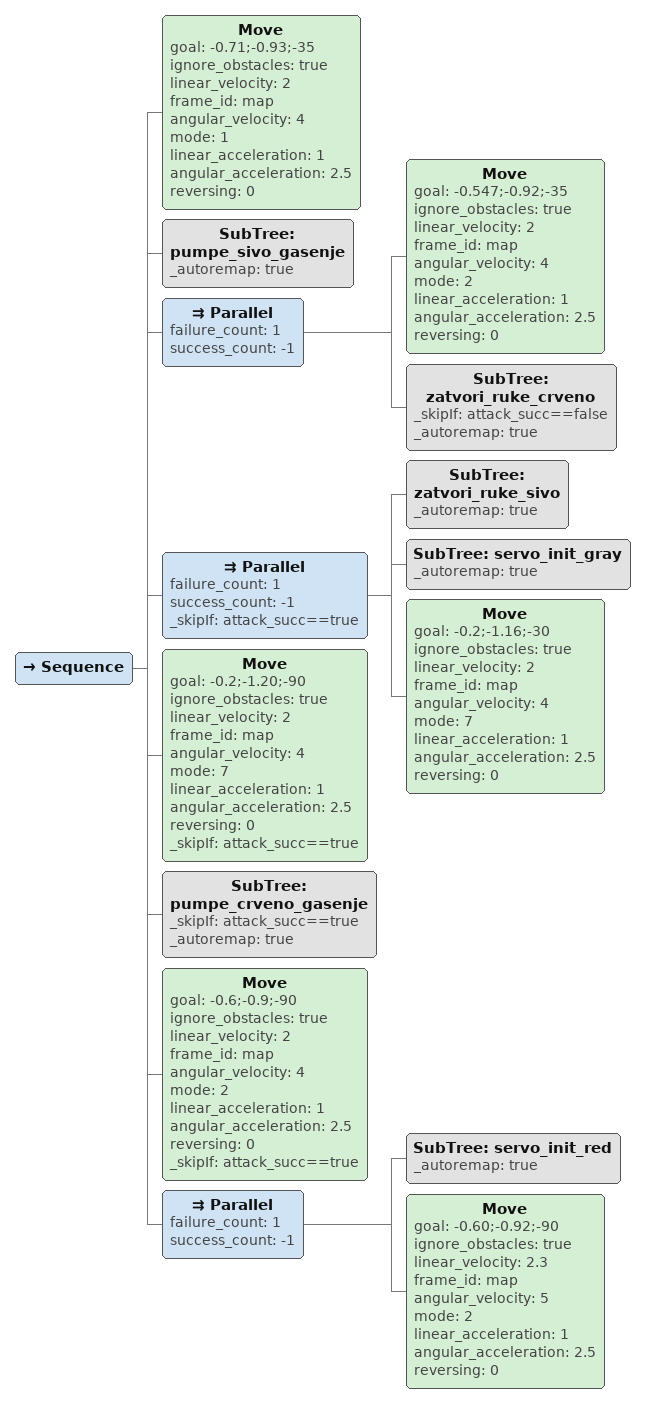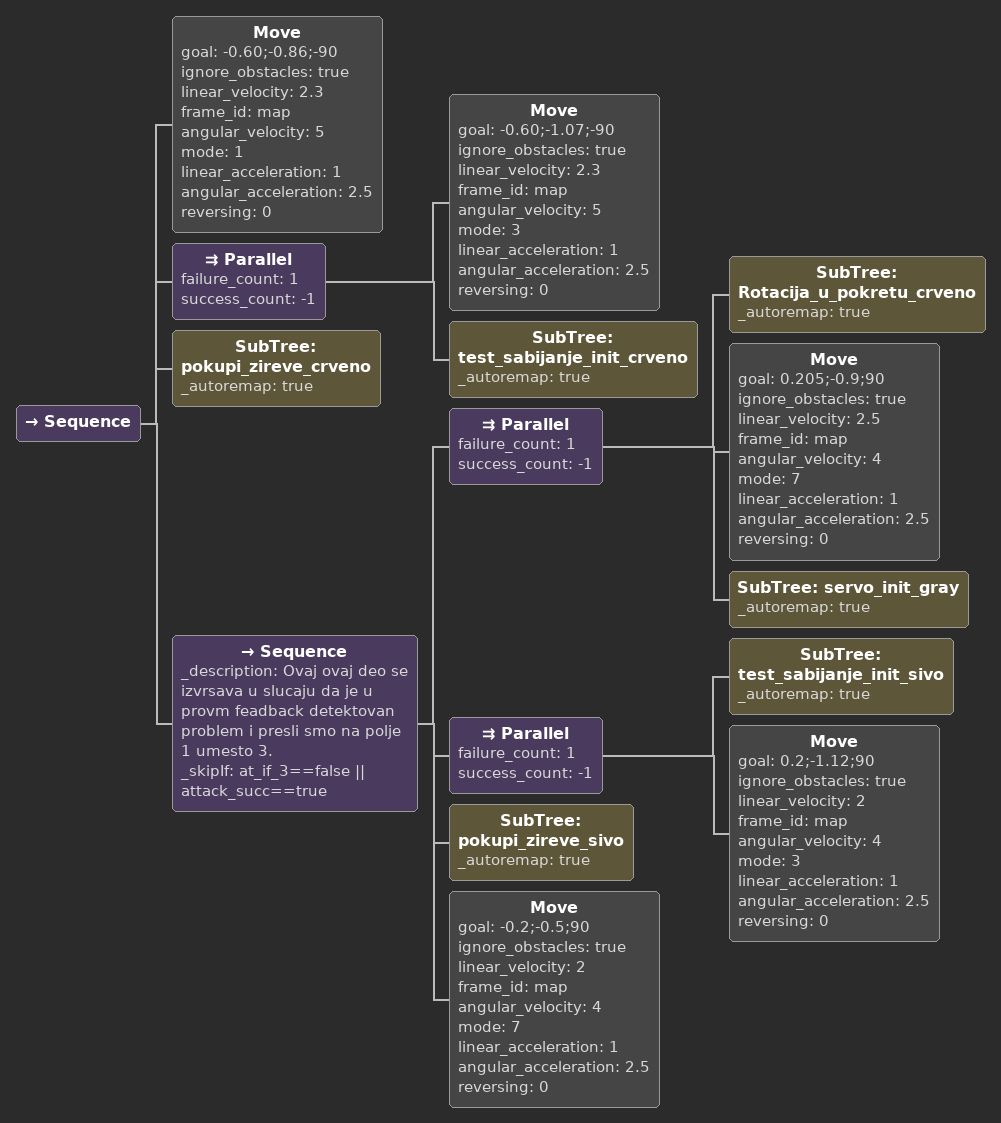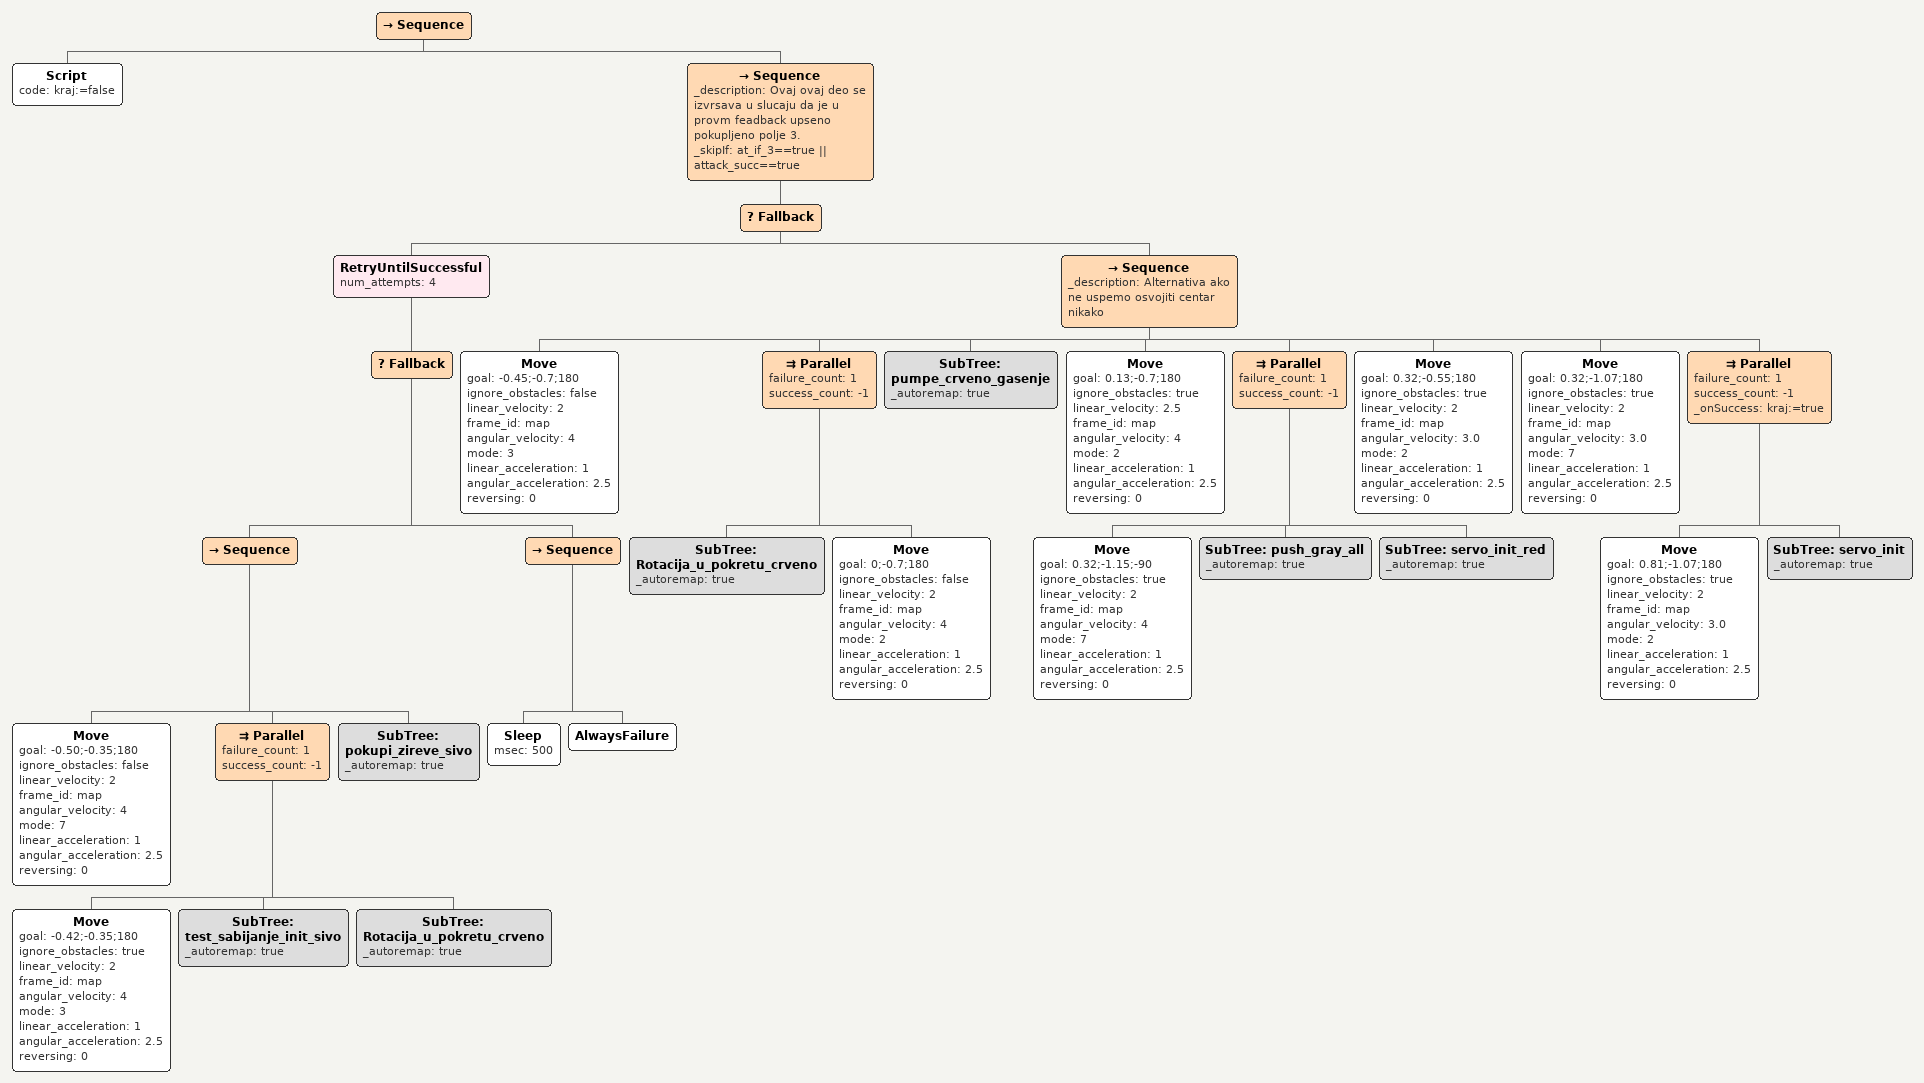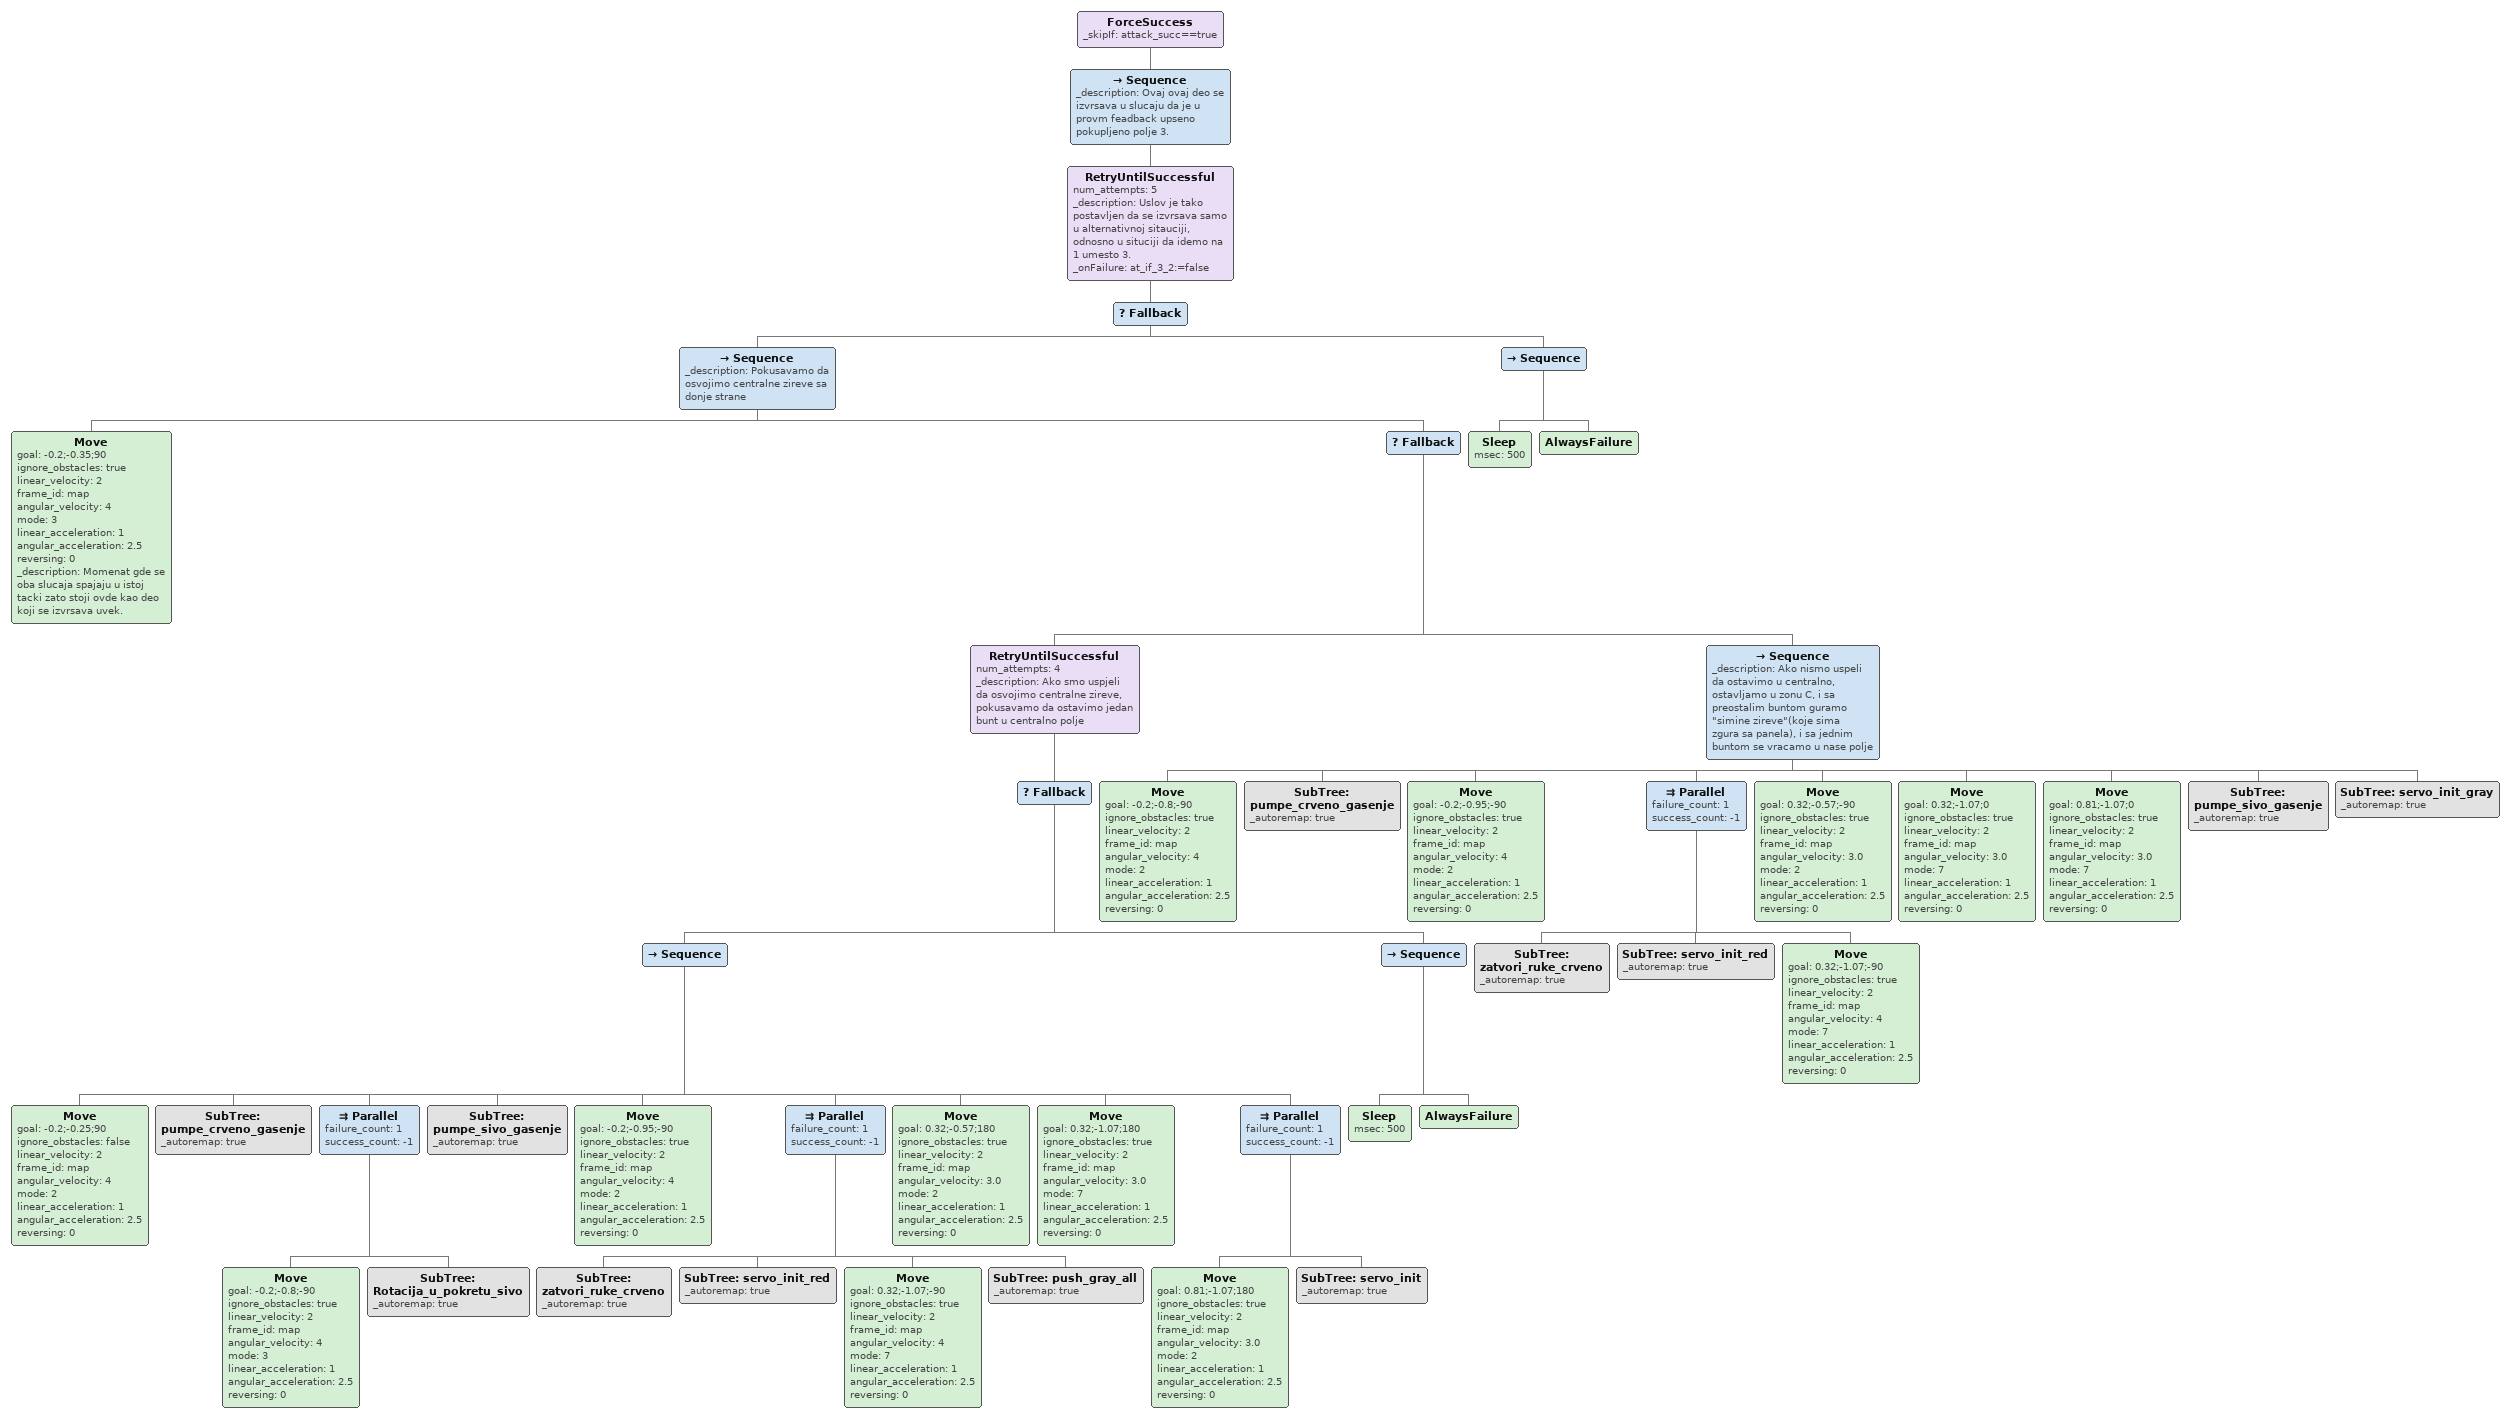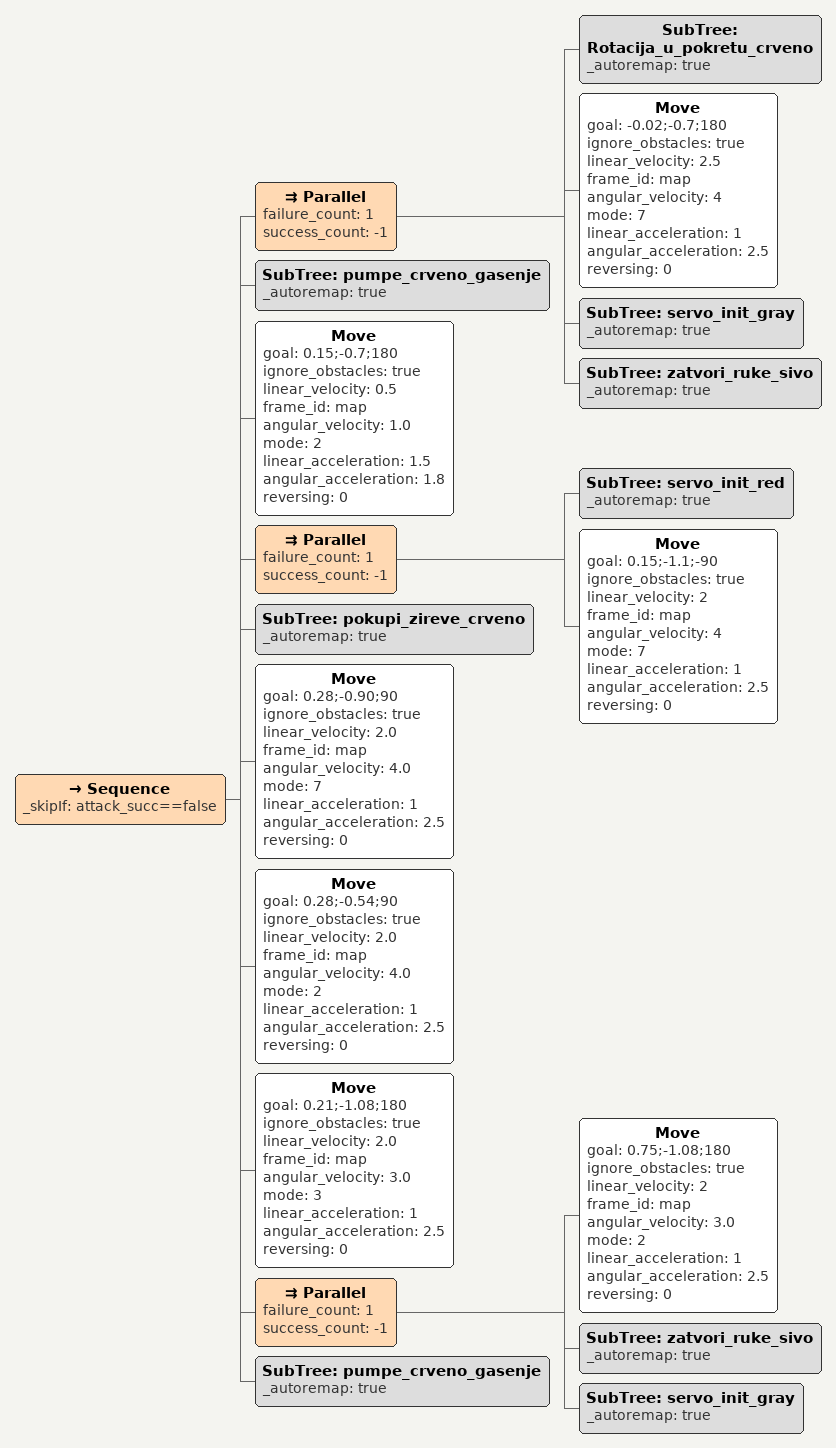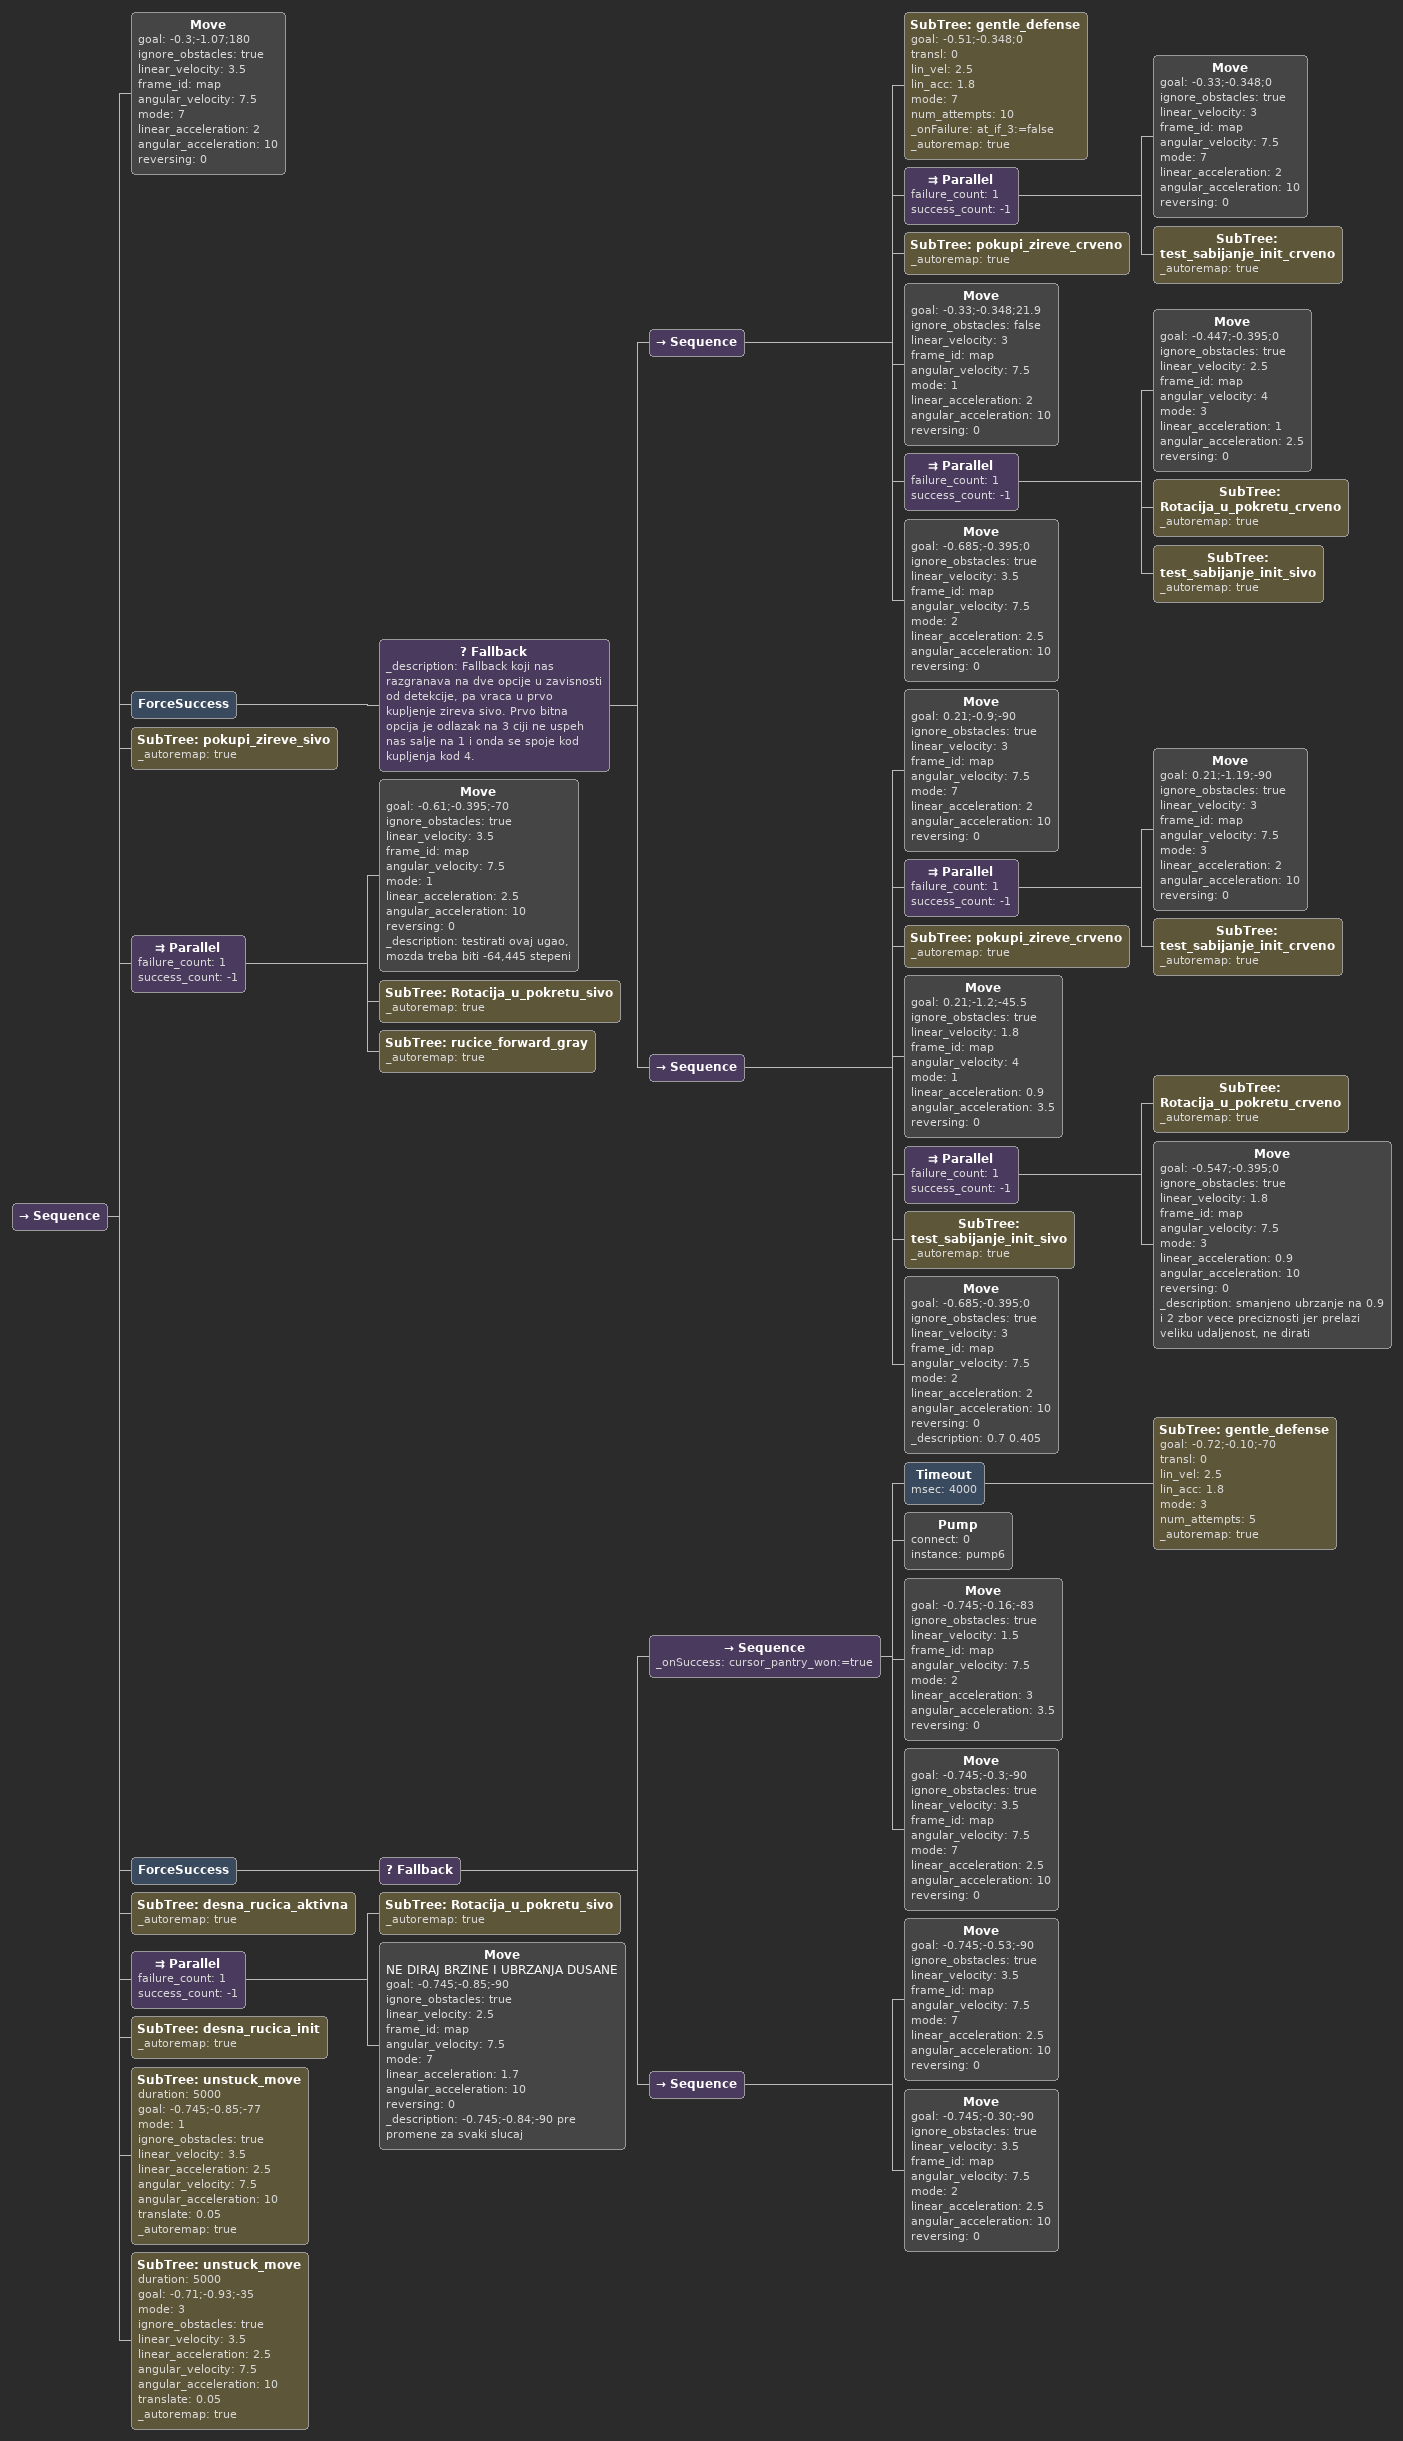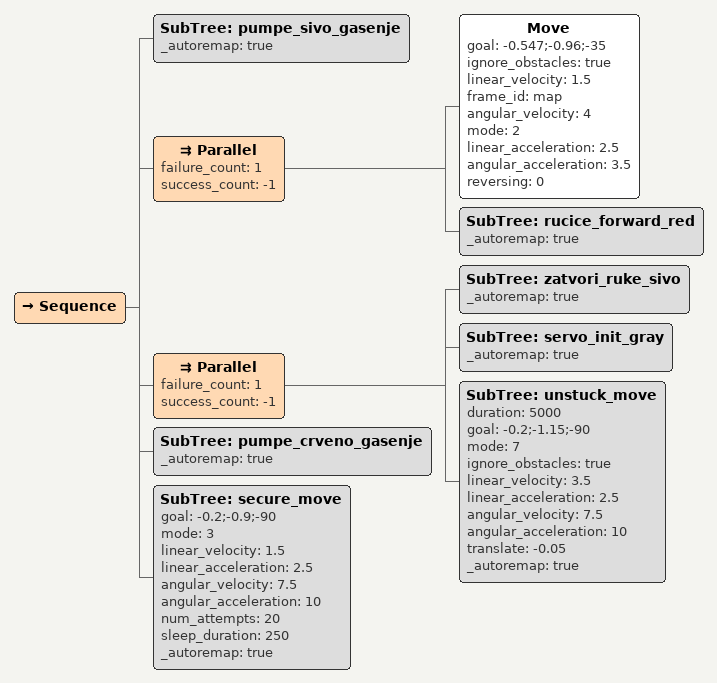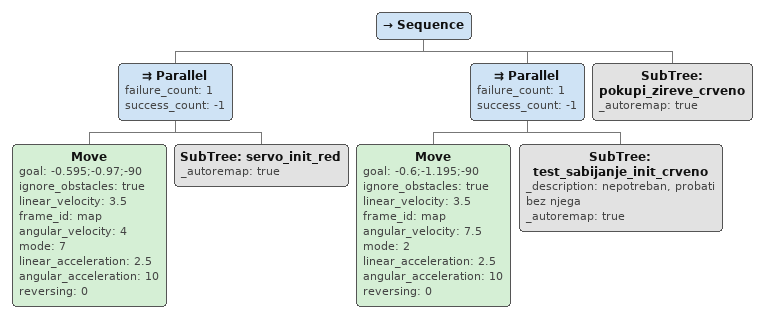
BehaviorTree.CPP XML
<Sequence>
      <Move goal="-0.71;-0.93;-35" ignore_obstacles="true" linear_velocity="2" frame_id="map" angular_velocity="4" mode="1" linear_acceleration="1" angular_acceleration="2.5" reversing="0"/>
      <SubTree ID="pumpe_sivo_gasenje" _autoremap="true"/>
      <Parallel failure_count="1" success_count="-1">
        <Move goal="-0.547;-0.92;-35" ignore_obstacles="true" linear_velocity="2" frame_id="map" angular_velocity="4" mode="2" linear_acceleration="1" angular_acceleration="2.5" reversing="0"/>
        <SubTree ID="zatvori_ruke_crveno" _skipIf="attack_succ==false" _autoremap="true"/>
      </Parallel>
      <Parallel failure_count="1" success_count="-1" _skipIf="attack_succ==true">
        <SubTree ID="zatvori_ruke_sivo" _autoremap="true"/>
        <SubTree ID="servo_init_gray" _autoremap="true"/>
        <Move goal="-0.2;-1.16;-30" ignore_obstacles="true" linear_velocity="2" frame_id="map" angular_velocity="4" mode="7" linear_acceleration="1" angular_acceleration="2.5" reversing="0"/>
      </Parallel>
      <Move goal="-0.2;-1.20;-90" ignore_obstacles="true" linear_velocity="2" frame_id="map" angular_velocity="4" mode="7" linear_acceleration="1" angular_acceleration="2.5" reversing="0" _skipIf="attack_succ==true"/>
      <SubTree ID="pumpe_crveno_gasenje" _skipIf="attack_succ==true
" _autoremap="true"/>
      <Move goal="-0.6;-0.9;-90" ignore_obstacles="true" linear_velocity="2" frame_id="map" angular_velocity="4" mode="2" linear_acceleration="1" angular_acceleration="2.5" reversing="0" _skipIf="attack_succ==true
"/>
      <Parallel failure_count="1" success_count="-1">
        <SubTree ID="servo_init_red" _autoremap="true"/>
        <Move goal="-0.60;-0.92;-90" ignore_obstacles="true" linear_velocity="2.3" frame_id="map" angular_velocity="5" mode="2" linear_acceleration="1" angular_acceleration="2.5" reversing="0"/>
      </Parallel>
    </Sequence>

<Sequence>
  <Move goal="-0.60;-0.86;-90" ignore_obstacles="true" linear_velocity="2.3" frame_id="map" angular_velocity="5" mode="1" linear_acceleration="1" angular_acceleration="2.5" reversing="0"/>
  <Parallel failure_count="1" success_count="-1">
    <Move goal="-0.60;-1.07;-90" ignore_obstacles="true" linear_velocity="2.3" frame_id="map" angular_velocity="5" mode="3" linear_acceleration="1" angular_acceleration="2.5" reversing="0"/>
    <SubTree ID="test_sabijanje_init_crveno" _autoremap="true"/>
  </Parallel>
  <SubTree ID="pokupi_zireve_crveno" _autoremap="true"/>
  <Sequence _description="Ovaj ovaj deo se izvrsava u slucaju da je u provm feadback detektovan problem i presli smo na polje 1 umesto 3." _skipIf="at_if_3==false || attack_succ==true">
    <Parallel failure_count="1" success_count="-1">
      <SubTree ID="Rotacija_u_pokretu_crveno" _autoremap="true"/>
      <Move goal="0.205;-0.9;90" ignore_obstacles="true" linear_velocity="2.5" frame_id="map" angular_velocity="4" mode="7" linear_acceleration="1" angular_acceleration="2.5" reversing="0"/>
      <SubTree ID="servo_init_gray" _autoremap="true"/>
    </Parallel>
    <Parallel failure_count="1" success_count="-1">
      <SubTree ID="test_sabijanje_init_sivo" _autoremap="true"/>
      <Move goal="0.2;-1.12;90" ignore_obstacles="true" linear_velocity="2" frame_id="map" angular_velocity="4" mode="3" linear_acceleration="1" angular_acceleration="2.5" reversing="0"/>
    </Parallel>
    <SubTree ID="pokupi_zireve_sivo" _autoremap="true"/>
    <Move goal="-0.2;-0.5;90" ignore_obstacles="true" linear_velocity="2" frame_id="map" angular_velocity="4" mode="7" linear_acceleration="1" angular_acceleration="2.5" reversing="0"/>
  </Sequence>
</Sequence>

<Sequence>
  <Script code="kraj:=false"/>
  <Sequence _description="Ovaj ovaj deo se izvrsava u slucaju da je u provm feadback upseno pokupljeno polje 3." _skipIf="at_if_3==true || attack_succ==true">
    <Fallback>
      <RetryUntilSuccessful num_attempts="4">
        <Fallback>
          <Sequence>
            <Move goal="-0.50;-0.35;180" ignore_obstacles="false" linear_velocity="2" frame_id="map" angular_velocity="4" mode="7" linear_acceleration="1" angular_acceleration="2.5" reversing="0"/>
            <Parallel failure_count="1" success_count="-1">
              <Move goal="-0.42;-0.35;180" ignore_obstacles="true" linear_velocity="2" frame_id="map" angular_velocity="4" mode="3" linear_acceleration="1" angular_acceleration="2.5" reversing="0"/>
              <SubTree ID="test_sabijanje_init_sivo" _autoremap="true"/>
              <SubTree ID="Rotacija_u_pokretu_crveno" _autoremap="true"/>
            </Parallel>
            <SubTree ID="pokupi_zireve_sivo" _autoremap="true"/>
          </Sequence>
          <Sequence>
            <Sleep msec="500"/>
            <AlwaysFailure/>
          </Sequence>
        </Fallback>
      </RetryUntilSuccessful>
      <Sequence _description="Alternativa ako ne  uspemo osvojiti centar nikako">
        <Move goal="-0.45;-0.7;180" ignore_obstacles="false" linear_velocity="2" frame_id="map" angular_velocity="4" mode="3" linear_acceleration="1" angular_acceleration="2.5" reversing="0"/>
        <Parallel failure_count="1" success_count="-1">
          <SubTree ID="Rotacija_u_pokretu_crveno" _autoremap="true"/>
          <Move goal="0;-0.7;180" ignore_obstacles="false" linear_velocity="2" frame_id="map" angular_velocity="4" mode="2" linear_acceleration="1" angular_acceleration="2.5" reversing="0"/>
        </Parallel>
        <SubTree ID="pumpe_crveno_gasenje" _autoremap="true"/>
        <Move goal="0.13;-0.7;180" ignore_obstacles="true" linear_velocity="2.5" frame_id="map" angular_velocity="4" mode="2" linear_acceleration="1" angular_acceleration="2.5" reversing="0"/>
        <Parallel failure_count="1" success_count="-1">
          <Move goal="0.32;-1.15;-90" ignore_obstacles="true" linear_velocity="2" frame_id="map" angular_velocity="4" mode="7" linear_acceleration="1" angular_acceleration="2.5" reversing="0"/>
          <SubTree ID="push_gray_all" _autoremap="true"/>
          <SubTree ID="servo_init_red" _autoremap="true"/>
        </Parallel>
        <Move goal="0.32;-0.55;180" ignore_obstacles="true" linear_velocity="2" frame_id="map" angular_velocity="3.0" mode="2" linear_acceleration="1" angular_acceleration="2.5" reversing="0"/>
        <Move goal="0.32;-1.07;180" ignore_obstacles="true" linear_velocity="2" frame_id="map" angular_velocity="3.0" mode="7" linear_acceleration="1" angular_acceleration="2.5" reversing="0"/>
        <Parallel failure_count="1" success_count="-1" _onSuccess="kraj:=true">
          <Move goal="0.81;-1.07;180" ignore_obstacles="true" linear_velocity="2" frame_id="map" angular_velocity="3.0" mode="2" linear_acceleration="1" angular_acceleration="2.5" reversing="0"/>
          <SubTree ID="servo_init" _autoremap="true"/>
        </Parallel>
      </Sequence>
    </Fallback>
  </Sequence>
</Sequence>

<ForceSuccess _skipIf="attack_succ==true
">
        <Sequence _description="Ovaj ovaj deo se izvrsava u slucaju da je u provm feadback upseno pokupljeno polje 3.">
          <RetryUntilSuccessful num_attempts="5" _description="Uslov je tako postavljen da se izvrsava samo u alternativnoj sitauciji, odnosno u situciji da idemo na 1 umesto 3.
" _onFailure="at_if_3_2:=false">
            <Fallback>
              <Sequence _description="Pokusavamo da osvojimo centralne zireve sa donje strane
">
                <Move goal="-0.2;-0.35;90" ignore_obstacles="true" linear_velocity="2" frame_id="map" angular_velocity="4" mode="3" linear_acceleration="1" angular_acceleration="2.5" reversing="0" _description="Momenat gde se oba slucaja spajaju u istoj tacki zato stoji ovde kao deo koji se izvrsava uvek."/>
                <Fallback>
                  <RetryUntilSuccessful num_attempts="4" _description="Ako smo uspjeli da osvojimo centralne zireve, pokusavamo da ostavimo jedan bunt u centralno polje ">
                    <Fallback>
                      <Sequence>
                        <Move goal="-0.2;-0.25;90" ignore_obstacles="false" linear_velocity="2" frame_id="map" angular_velocity="4" mode="2" linear_acceleration="1" angular_acceleration="2.5" reversing="0"/>
                        <SubTree ID="pumpe_crveno_gasenje" _autoremap="true"/>
                        <Parallel failure_count="1" success_count="-1">
                          <Move goal="-0.2;-0.8;-90" ignore_obstacles="true" linear_velocity="2" frame_id="map" angular_velocity="4" mode="3" linear_acceleration="1" angular_acceleration="2.5" reversing="0"/>
                          <SubTree ID="Rotacija_u_pokretu_sivo" _autoremap="true"/>
                        </Parallel>
                        <SubTree ID="pumpe_sivo_gasenje" _autoremap="true"/>
                        <Move goal="-0.2;-0.95;-90" ignore_obstacles="true" linear_velocity="2" frame_id="map" angular_velocity="4" mode="2" linear_acceleration="1" angular_acceleration="2.5" reversing="0"/>
                        <Parallel failure_count="1" success_count="-1">
                          <SubTree ID="zatvori_ruke_crveno" _autoremap="true"/>
                          <SubTree ID="servo_init_red" _autoremap="true"/>
                          <Move goal="0.32;-1.07;-90" ignore_obstacles="true" linear_velocity="2" frame_id="map" angular_velocity="4" mode="7" linear_acceleration="1" angular_acceleration="2.5" reversing="0"/>
                          <SubTree ID="push_gray_all" _autoremap="true"/>
                        </Parallel>
                        <Move goal="0.32;-0.57;180" ignore_obstacles="true" linear_velocity="2" frame_id="map" angular_velocity="3.0" mode="2" linear_acceleration="1" angular_acceleration="2.5" reversing="0"/>
                        <Move goal="0.32;-1.07;180" ignore_obstacles="true" linear_velocity="2" frame_id="map" angular_velocity="3.0" mode="7" linear_acceleration="1" angular_acceleration="2.5" reversing="0"/>
                        <Parallel failure_count="1" success_count="-1">
                          <Move goal="0.81;-1.07;180" ignore_obstacles="true" linear_velocity="2" frame_id="map" angular_velocity="3.0" mode="2" linear_acceleration="1" angular_acceleration="2.5" reversing="0"/>
                          <SubTree ID="servo_init" _autoremap="true"/>
                        </Parallel>
                      </Sequence>
                      <Sequence>
                        <Sleep msec="500"/>
                        <AlwaysFailure/>
                      </Sequence>
                    </Fallback>
                  </RetryUntilSuccessful>
                  <Sequence _description="Ako nismo uspeli da ostavimo u centralno, ostavljamo u zonu C, i sa preostalim buntom guramo &quot;simine zireve&quot;(koje sima zgura sa panela), i  sa jednim buntom se vracamo u nase polje
">
                    <Move goal="-0.2;-0.8;-90" ignore_obstacles="true" linear_velocity="2" frame_id="map" angular_velocity="4" mode="2" linear_acceleration="1" angular_acceleration="2.5" reversing="0"/>
                    <SubTree ID="pumpe_crveno_gasenje" _autoremap="true"/>
                    <Move goal="-0.2;-0.95;-90" ignore_obstacles="true" linear_velocity="2" frame_id="map" angular_velocity="4" mode="2" linear_acceleration="1" angular_acceleration="2.5" reversing="0"/>
                    <Parallel failure_count="1" success_count="-1">
                      <SubTree ID="zatvori_ruke_crveno" _autoremap="true"/>
                      <SubTree ID="servo_init_red" _autoremap="true"/>
                      <Move goal="0.32;-1.07;-90" ignore_obstacles="true" linear_velocity="2" frame_id="map" angular_velocity="4" mode="7" linear_acceleration="1" angular_acceleration="2.5" reversing="0"/>
                    </Parallel>
                    <Move goal="0.32;-0.57;-90" ignore_obstacles="true" linear_velocity="2" frame_id="map" angular_velocity="3.0" mode="2" linear_acceleration="1" angular_acceleration="2.5" reversing="0"/>
                    <Move goal="0.32;-1.07;0" ignore_obstacles="true" linear_velocity="2" frame_id="map" angular_velocity="3.0" mode="7" linear_acceleration="1" angular_acceleration="2.5" reversing="0"/>
                    <Move goal="0.81;-1.07;0" ignore_obstacles="true" linear_velocity="2" frame_id="map" angular_velocity="3.0" mode="7" linear_acceleration="1" angular_acceleration="2.5" reversing="0"/>
                    <SubTree ID="pumpe_sivo_gasenje" _autoremap="true"/>
                    <SubTree ID="servo_init_gray" _autoremap="true"/>
                  </Sequence>
                </Fallback>
              </Sequence>
              <Sequence>
                <Sleep msec="500"/>
                <AlwaysFailure/>
              </Sequence>
            </Fallback>
          </RetryUntilSuccessful>
        </Sequence>
      </ForceSuccess>

<Sequence _skipIf="attack_succ==false
">
        <Parallel failure_count="1" success_count="-1">
          <SubTree ID="Rotacija_u_pokretu_crveno" _autoremap="true"/>
          <Move goal="-0.02;-0.7;180" ignore_obstacles="true" linear_velocity="2.5" frame_id="map" angular_velocity="4" mode="7" linear_acceleration="1" angular_acceleration="2.5" reversing="0"/>
          <SubTree ID="servo_init_gray" _autoremap="true"/>
          <SubTree ID="zatvori_ruke_sivo" _autoremap="true"/>
        </Parallel>
        <SubTree ID="pumpe_crveno_gasenje" _autoremap="true"/>
        <Move goal="0.15;-0.7;180" ignore_obstacles="true" linear_velocity="0.5" frame_id="map" angular_velocity="1.0" mode="2" linear_acceleration="1.5" angular_acceleration="1.8" reversing="0"/>
        <Parallel failure_count="1" success_count="-1">
          <SubTree ID="servo_init_red" _autoremap="true"/>
          <Move goal="0.15;-1.1;-90" ignore_obstacles="true" linear_velocity="2" frame_id="map" angular_velocity="4" mode="7" linear_acceleration="1" angular_acceleration="2.5" reversing="0"/>
        </Parallel>
        <SubTree ID="pokupi_zireve_crveno" _autoremap="true"/>
        <Move goal="0.28;-0.90;90" ignore_obstacles="true" linear_velocity="2.0" frame_id="map" angular_velocity="4.0" mode="7" linear_acceleration="1" angular_acceleration="2.5" reversing="0"/>
        <Move goal="0.28;-0.54;90" ignore_obstacles="true" linear_velocity="2.0" frame_id="map" angular_velocity="4.0" mode="2" linear_acceleration="1" angular_acceleration="2.5" reversing="0"/>
        <Move goal="0.21;-1.08;180" ignore_obstacles="true" linear_velocity="2.0" frame_id="map" angular_velocity="3.0" mode="3" linear_acceleration="1" angular_acceleration="2.5" reversing="0"/>
        <Parallel failure_count="1" success_count="-1">
          <Move goal="0.75;-1.08;180" ignore_obstacles="true" linear_velocity="2" frame_id="map" angular_velocity="3.0" mode="2" linear_acceleration="1" angular_acceleration="2.5" reversing="0"/>
          <SubTree ID="zatvori_ruke_sivo" _autoremap="true"/>
          <SubTree ID="servo_init_gray" _autoremap="true"/>
        </Parallel>
        <SubTree ID="pumpe_crveno_gasenje" _autoremap="true"/>
      </Sequence>

<Sequence>
      <Move goal="-0.3;-1.07;180" ignore_obstacles="true" linear_velocity="3.5" frame_id="map" angular_velocity="7.5" mode="7" linear_acceleration="2" angular_acceleration="10" reversing="0"/>
      <ForceSuccess>
        <Fallback _description="Fallback koji nas razgranava na dve opcije u zavisnosti od detekcije, pa vraca u prvo kupljenje zireva sivo. Prvo bitna opcija je odlazak na 3 ciji ne uspeh nas salje na 1 i onda se spoje kod kupljenja kod 4.">
          <Sequence>
            <SubTree ID="gentle_defense" goal="-0.51;-0.348;0" transl="0" lin_vel="2.5" lin_acc="1.8" mode="7" num_attempts="10" _onFailure="at_if_3:=false" _autoremap="true"/>
            <Parallel failure_count="1" success_count="-1">
              <Move goal="-0.33;-0.348;0" ignore_obstacles="true" linear_velocity="3" frame_id="map" angular_velocity="7.5" mode="7" linear_acceleration="2" angular_acceleration="10" reversing="0"/>
              <SubTree ID="test_sabijanje_init_crveno" _autoremap="true"/>
            </Parallel>
            <SubTree ID="pokupi_zireve_crveno" _autoremap="true"/>
            <Move goal="-0.33;-0.348;21.9" ignore_obstacles="false" linear_velocity="3" frame_id="map" angular_velocity="7.5" mode="1" linear_acceleration="2" angular_acceleration="10" reversing="0"/>
            <Parallel failure_count="1" success_count="-1">
              <Move goal="-0.447;-0.395;0" ignore_obstacles="true" linear_velocity="2.5" frame_id="map" angular_velocity="4" mode="3" linear_acceleration="1" angular_acceleration="2.5" reversing="0"/>
              <SubTree ID="Rotacija_u_pokretu_crveno" _autoremap="true"/>
              <SubTree ID="test_sabijanje_init_sivo" _autoremap="true"/>
            </Parallel>
            <Move goal="-0.685;-0.395;0" ignore_obstacles="true" linear_velocity="3.5" frame_id="map" angular_velocity="7.5" mode="2" linear_acceleration="2.5" angular_acceleration="10" reversing="0"/>
          </Sequence>
          <Sequence>
            <Move goal="0.21;-0.9;-90" ignore_obstacles="true" linear_velocity="3" frame_id="map" angular_velocity="7.5" mode="7" linear_acceleration="2" angular_acceleration="10" reversing="0"/>
            <Parallel failure_count="1" success_count="-1">
              <Move goal="0.21;-1.19;-90" ignore_obstacles="true" linear_velocity="3" frame_id="map" angular_velocity="7.5" mode="3" linear_acceleration="2" angular_acceleration="10" reversing="0"/>
              <SubTree ID="test_sabijanje_init_crveno" _autoremap="true"/>
            </Parallel>
            <SubTree ID="pokupi_zireve_crveno" _autoremap="true"/>
            <Move goal="0.21;-1.2;-45.5" ignore_obstacles="true" linear_velocity="1.8" frame_id="map" angular_velocity="4" mode="1" linear_acceleration="0.9" angular_acceleration="3.5" reversing="0"/>
            <Parallel failure_count="1" success_count="-1">
              <SubTree ID="Rotacija_u_pokretu_crveno" _autoremap="true"/>
              <Move goal="-0.547;-0.395;0" ignore_obstacles="true" linear_velocity="1.8" frame_id="map" angular_velocity="7.5" mode="3" linear_acceleration="0.9" angular_acceleration="10" reversing="0" _description="smanjeno ubrzanje na 0.9 i 2 zbor vece preciznosti jer prelazi veliku udaljenost, ne dirati
"/>
            </Parallel>
            <SubTree ID="test_sabijanje_init_sivo" _autoremap="true"/>
            <Move goal="-0.685;-0.395;0" ignore_obstacles="true" linear_velocity="3" frame_id="map" angular_velocity="7.5" mode="2" linear_acceleration="2" angular_acceleration="10" reversing="0" _description="0.7 0.405"/>
          </Sequence>
        </Fallback>
      </ForceSuccess>
      <SubTree ID="pokupi_zireve_sivo" _autoremap="true"/>
      <Parallel failure_count="1" success_count="-1">
        <Move goal="-0.61;-0.395;-70" ignore_obstacles="true" linear_velocity="3.5" frame_id="map" angular_velocity="7.5" mode="1" linear_acceleration="2.5" angular_acceleration="10" reversing="0" _description="testirati ovaj ugao, mozda treba biti -64,445 stepeni"/>
        <SubTree ID="Rotacija_u_pokretu_sivo" _autoremap="true"/>
        <SubTree ID="rucice_forward_gray" _autoremap="true"/>
      </Parallel>
      <ForceSuccess>
        <Fallback>
          <Sequence _onSuccess="cursor_pantry_won:=true">
            <Timeout msec="4000">
              <SubTree ID="gentle_defense" goal="-0.72;-0.10;-70" transl="0" lin_vel="2.5" lin_acc="1.8" mode="3" num_attempts="5" _autoremap="true"/>
            </Timeout>
            <Pump connect="0" instance="pump6"/>
            <Move goal="-0.745;-0.16;-83" ignore_obstacles="true" linear_velocity="1.5" frame_id="map" angular_velocity="7.5" mode="2" linear_acceleration="3" angular_acceleration="3.5" reversing="0"/>
            <Move goal="-0.745;-0.3;-90" ignore_obstacles="true" linear_velocity="3.5" frame_id="map" angular_velocity="7.5" mode="7" linear_acceleration="2.5" angular_acceleration="10" reversing="0"/>
          </Sequence>
          <Sequence>
            <Move goal="-0.745;-0.53;-90" ignore_obstacles="true" linear_velocity="3.5" frame_id="map" angular_velocity="7.5" mode="7" linear_acceleration="2.5" angular_acceleration="10" reversing="0"/>
            <Move goal="-0.745;-0.30;-90" ignore_obstacles="true" linear_velocity="3.5" frame_id="map" angular_velocity="7.5" mode="2" linear_acceleration="2.5" angular_acceleration="10" reversing="0"/>
          </Sequence>
        </Fallback>
      </ForceSuccess>
      <SubTree ID="desna_rucica_aktivna" _autoremap="true"/>
      <Parallel failure_count="1" success_count="-1">
        <SubTree ID="Rotacija_u_pokretu_sivo" _autoremap="true"/>
        <Move name="NE DIRAJ BRZINE I UBRZANJA DUSANE" goal="-0.745;-0.85;-90" ignore_obstacles="true" linear_velocity="2.5" frame_id="map" angular_velocity="7.5" mode="7" linear_acceleration="1.7" angular_acceleration="10" reversing="0" _description="-0.745;-0.84;-90 pre promene za svaki slucaj"/>
      </Parallel>
      <SubTree ID="desna_rucica_init" _autoremap="true"/>
      <SubTree ID="unstuck_move" duration="5000" goal="-0.745;-0.85;-77" mode="1" ignore_obstacles="true" linear_velocity="3.5" linear_acceleration="2.5" angular_velocity="7.5" angular_acceleration="10" translate="0.05" _autoremap="true"/>
      <SubTree ID="unstuck_move" duration="5000" goal="-0.71;-0.93;-35" mode="3" ignore_obstacles="true" linear_velocity="3.5" linear_acceleration="2.5" angular_velocity="7.5" angular_acceleration="10" translate="0.05" _autoremap="true"/>
    </Sequence>

<Sequence>
  <SubTree ID="pumpe_sivo_gasenje" _autoremap="true"/>
  <Parallel failure_count="1" success_count="-1">
    <Move goal="-0.547;-0.96;-35" ignore_obstacles="true" linear_velocity="1.5" frame_id="map" angular_velocity="4" mode="2" linear_acceleration="2.5" angular_acceleration="3.5" reversing="0"/>
    <SubTree ID="rucice_forward_red" _autoremap="true"/>
  </Parallel>
  <Parallel failure_count="1" success_count="-1">
    <SubTree ID="zatvori_ruke_sivo" _autoremap="true"/>
    <SubTree ID="servo_init_gray" _autoremap="true"/>
    <SubTree ID="unstuck_move" duration="5000" goal="-0.2;-1.15;-90" mode="7" ignore_obstacles="true" linear_velocity="3.5" linear_acceleration="2.5" angular_velocity="7.5" angular_acceleration="10" translate="-0.05" _autoremap="true"/>
  </Parallel>
  <SubTree ID="pumpe_crveno_gasenje" _autoremap="true"/>
  <SubTree ID="secure_move" goal="-0.2;-0.9;-90" mode="3" linear_velocity="1.5" linear_acceleration="2.5" angular_velocity="7.5" angular_acceleration="10" num_attempts="20" sleep_duration="250" _autoremap="true"/>
</Sequence>

<Sequence>
  <Parallel failure_count="1" success_count="-1">
    <Move goal="-0.595;-0.97;-90" ignore_obstacles="true" linear_velocity="3.5" frame_id="map" angular_velocity="4" mode="7" linear_acceleration="2.5" angular_acceleration="10" reversing="0"/>
    <SubTree ID="servo_init_red" _autoremap="true"/>
  </Parallel>
  <Parallel failure_count="1" success_count="-1">
    <Move goal="-0.6;-1.195;-90" ignore_obstacles="true" linear_velocity="3.5" frame_id="map" angular_velocity="7.5" mode="2" linear_acceleration="2.5" angular_acceleration="10" reversing="0"/>
    <SubTree ID="test_sabijanje_init_crveno" _description="nepotreban, probati bez njega" _autoremap="true"/>
  </Parallel>
  <SubTree ID="pokupi_zireve_crveno" _autoremap="true"/>
</Sequence>
